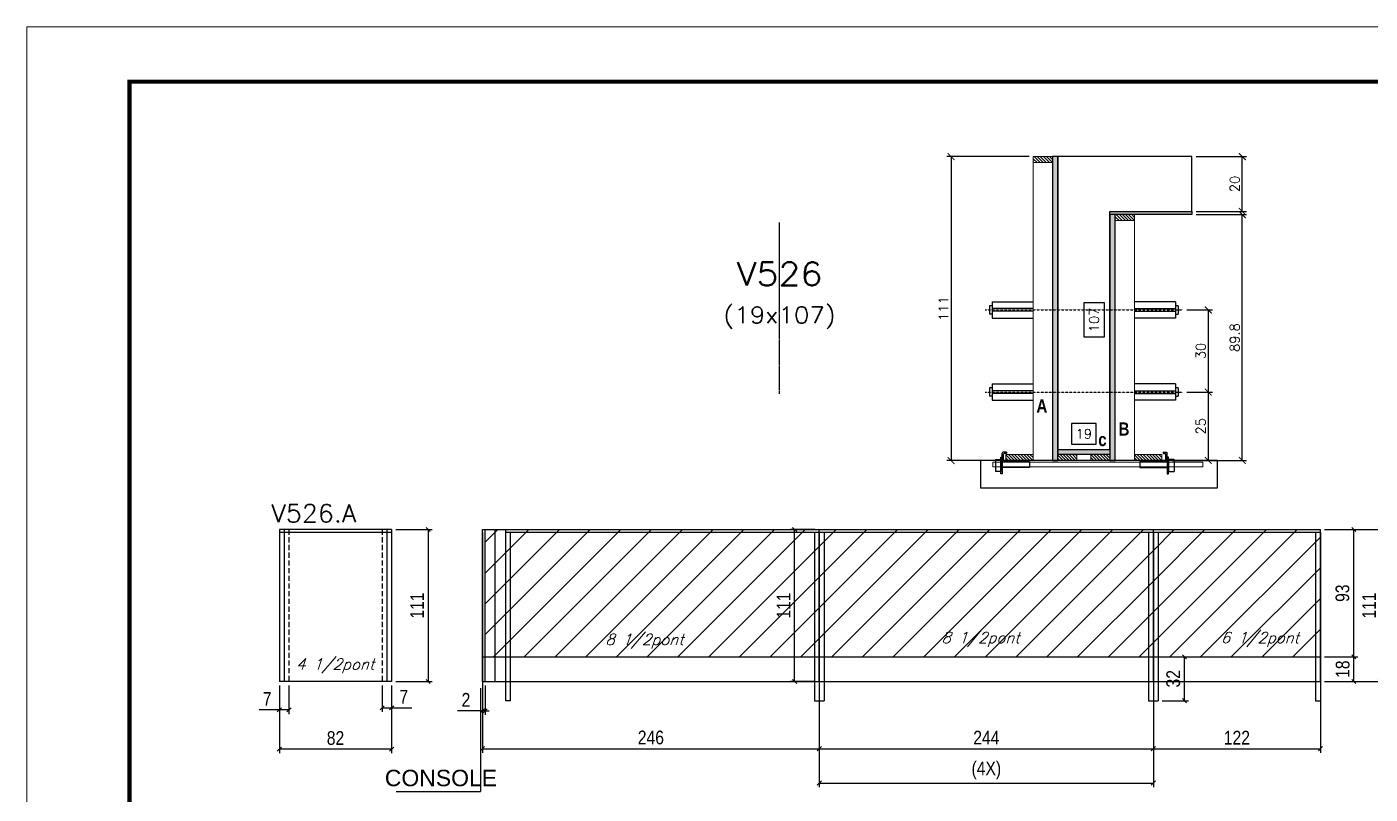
# Model space of a CAD drawing. Extents: x -21493 to -15213, y -12134 to 11887.
# Drawn here: x -16725 to -15744, y 4435 to 4996 of the extents above; entities that cross this region are included whole.
import ezdxf
from ezdxf.enums import TextEntityAlignment as Align

# ---------------------------------------------------------------- set-up
doc = ezdxf.new("R2010")
doc.units = 0
doc.linetypes.add('DASHED', pattern=[0.75, 0.5, -0.25])
doc.linetypes.add('HIDDEN', pattern=[0.375, 0.25, -0.125])
for name, color, linetype in [('5', 5, 'Continuous'), ('barrote', 251, 'Continuous'), ('COTA', 241, 'Continuous'), ('Cota Seção (2x)', 4, 'Continuous'), ('detalhes', 4, 'Continuous'), ('NOMENCLATURA', 7, 'Continuous'), ('Painéis', 200, 'Continuous'), ('presilha', 1, 'Continuous'), ('SARR_2.2x7', 40, 'Continuous'), ('SARR_3.5x7', 81, 'Continuous'), ('TENSOR', 3, 'Continuous'), ('texto', 7, 'Continuous'), ('Texto de Titulo', 7, 'Continuous'), ('Texto Qtd Sarr', 242, 'Continuous')]:
    doc.layers.add(name, color=color, linetype=linetype)
for name, color, linetype, lineweight in [('CONCRETO', 251, 'Continuous', 25), ('Folhas', 255, 'Continuous', 9), ('Hachura', 251, 'Continuous', 9), ('Madeira', 126, 'Continuous', 18), ('SARRAFO DE PRESSAO', 251, 'DASHED', 9), ('SCO-___-LAJ', 2, 'Continuous', 0), ('Texto Seção', 7, 'Continuous', 15)]:
    doc.layers.add(name, color=color, linetype=linetype, lineweight=lineweight)
doc.styles.add('COTA TECNICA', font='techl___.ttf', dxfattribs={"height": 10})
doc.styles.add('REGUA-120', font='ROMANS.shx', dxfattribs={"height": 15})
doc.styles.add('Romans', font='romans.shx')
doc.styles.get("Standard").update_dxf_attribs({"font": 'arial.ttf'})
doc.styles.add('TECNICA', font='techb___.ttf', dxfattribs={"height": 10})
doc.dimstyles.new('Cota Seção (2x)', dxfattribs={"dimtxt": 7, "dimasz": 5, "dimexe": 3, "dimexo": 3, "dimgap": 2, "dimtad": 3, "dimdec": 1, "dimlfac": 0.5, "dimzin": 12, "dimdsep": 46, "dimtxsty": 'Romans', "dimblk": 'ARCHTICK', "dimcen": 0, "dimclrd": 4, "dimclre": 4, "dimclrt": 1, "dimadec": 1, "dimazin": 3, "dimtfac": 1, "dimtdec": 1, "dimtmove": 0, "dimatfit": 3, "dimldrblk": 'OBLIQUE', "dimfxl": 1, "dimtolj": 1, "dimtzin": 12, "dimarcsym": 0})
doc.dimstyles.new('Cota Seção interna', dxfattribs={"dimtxt": 7, "dimasz": 6, "dimexe": 0.18, "dimexo": 2, "dimgap": -4, "dimtad": 3, "dimdec": 1, "dimlfac": 0.5, "dimzin": 12, "dimdsep": 46, "dimtxsty": 'Romans', "dimblk": 'ARCHTICK', "dimcen": 0.09, "dimse1": 1, "dimse2": 1, "dimsd1": 1, "dimsd2": 1, "dimclrd": 180, "dimclre": 5, "dimclrt": 1, "dimadec": 0, "dimazin": 3, "dimtfac": 1, "dimtdec": 1, "dimtofl": 0, "dimtmove": 0, "dimatfit": 3, "dimldrblk": 'ARCHTICK', "dimfxl": 1, "dimtolj": 1, "dimtzin": 0, "dimarcsym": 0})
doc.dimstyles.new('PAINEL', dxfattribs={"dimtxt": 10, "dimasz": 3, "dimexe": 3, "dimexo": 3, "dimgap": 3, "dimtad": 1, "dimdec": 1, "dimzin": 12, "dimdsep": 46, "dimtxsty": 'COTA TECNICA', "dimblk1": 'OBLIQUE', "dimblk2": 'OBLIQUE', "dimsah": 1, "dimcen": 0.9, "dimclrd": 4, "dimclre": 4, "dimclrt": 240, "dimadec": 1, "dimazin": 3, "dimtfac": 1, "dimtdec": 1, "dimtmove": 0, "dimatfit": 3, "dimfxl": 1, "dimtolj": 1, "dimtzin": 12, "dimarcsym": 0})
pattern_1 = [(45, (-157032.198, -23747.117), (-11.2253202, 11.2253202), [])]

# ---------------------------------------------------------------- blocks, each defined once
blk = doc.blocks.new('titulo1')
at = {"layer": 'Defpoints', "color": 252, "linetype": 'HIDDEN', "ltscale": 2}
blk.add_line((0, 0), (0, 125), dxfattribs=at)
at = {"layer": 'Defpoints', "style": 'Romans', "oblique": 15}
blk.add_attdef('FOLHA', text='', height=10, dxfattribs=at).set_placement((0, 15.58), align=Align.MIDDLE_CENTER)
at = {"layer": 'Texto Qtd Sarr', "color": 3, "style": 'Romans', "oblique": 15}
for tag, height, p in [('TITULO', 17, (0, 71.45)), ('SEÇÃO', 12, (0, 41.55))]:
    blk.add_attdef(tag, text='', height=height, dxfattribs=at).set_placement(p, align=Align.MIDDLE_CENTER)
blk = doc.blocks.new('_ArchTick')
at = {"color": 0, "linetype": 'ByBlock', "const_width": 0.15}
blk.add_lwpolyline([(-0.5, -0.5), (0.5, 0.5)], dxfattribs=at)
blk = doc.blocks.new('*D1255')
at = {"layer": 'COTA', "color": 4, "lineweight": -2, "transparency": 16777216}
for p, q in [((-15870.95, 4858.62), (-15834.23, 4858.62)), ((-15837.23, 4679.02), (-15837.23, 4858.62)), ((-15888.55, 4679.02), (-15834.23, 4679.02))]:
    blk.add_line(p, q, dxfattribs=at)
at = {"layer": 'Defpoints', "color": 0, "transparency": 16777216}
for p in [(-15873.95, 4858.62), (-15837.23, 4858.62), (-15891.55, 4679.02)]:
    blk.add_point(p, dxfattribs=at)
at = {"layer": 'COTA', "color": 4, "lineweight": -2, "transparency": 16777216, "xscale": 5, "yscale": 5, "zscale": 5}
for p, rotation in [((-15837.23, 4858.62), 90), ((-15837.23, 4679.02), 270)]:
    blk.add_blockref('_ArchTick', p, dxfattribs=dict(at, rotation=rotation))
at = {"layer": 'COTA', "color": 1, "transparency": 16777216, "insert": (-15842.73, 4768.82), "char_height": 7, "attachment_point": 5, "rotation": 90, "style": 'Romans'}
blk.add_mtext('\\A1;89.8', dxfattribs=at)
blk = doc.blocks.new('_Oblique')
at = {"color": 0, "linetype": 'ByBlock', "lineweight": -2}
blk.add_line((-0.5, -0.5), (0.5, 0.5), dxfattribs=at)
blk = doc.blocks.new('*D1256')
at = {"layer": 'COTA', "color": 4, "lineweight": -2, "transparency": 16777216}
for p, q in [((-15870.95, 4901.02), (-15834.23, 4901.02)), ((-15837.23, 4861.02), (-15837.23, 4901.02)), ((-15870.95, 4861.02), (-15834.23, 4861.02))]:
    blk.add_line(p, q, dxfattribs=at)
at = {"layer": 'Defpoints', "color": 0, "transparency": 16777216}
for p in [(-15873.95, 4901.02), (-15837.23, 4901.02), (-15873.95, 4861.02)]:
    blk.add_point(p, dxfattribs=at)
at = {"layer": 'COTA', "color": 4, "lineweight": -2, "transparency": 16777216, "xscale": 5, "yscale": 5, "zscale": 5}
for p, rotation in [((-15837.23, 4901.02), 90), ((-15837.23, 4861.02), 270)]:
    blk.add_blockref('_ArchTick', p, dxfattribs=dict(at, rotation=rotation))
at = {"layer": 'COTA', "color": 1, "transparency": 16777216, "insert": (-15842.73, 4881.02), "char_height": 7, "attachment_point": 5, "rotation": 90, "style": 'Romans'}
blk.add_mtext('\\A1;20', dxfattribs=at)
blk = doc.blocks.new('*D1257')
at = {"layer": 'Cota Seção (2x)', "color": 180, "lineweight": -2, "transparency": 16777216}
for p, q in [((-15937.95, 4794.24), (-15952.95, 4794.24)), ((-15952.95, 4794.24), (-15952.95, 4769.24)), ((-15937.95, 4769.24), (-15937.95, 4794.24)), ((-15952.95, 4769.24), (-15937.95, 4769.24))]:
    blk.add_line(p, q, dxfattribs=at)
at = {"layer": 'Defpoints', "color": 0, "transparency": 16777216}
for p in [(-15933.95, 4901.02), (-15933.95, 4901.02), (-15933.95, 4687.02)]:
    blk.add_point(p, dxfattribs=at)
at = {"layer": 'Cota Seção (2x)', "color": 1, "transparency": 16777216, "insert": (-15945.45, 4781.74), "char_height": 7, "attachment_point": 5, "rotation": 90, "style": 'Romans'}
blk.add_mtext('\\A1;107', dxfattribs=at)
blk = doc.blocks.new('PRESILHA METÁLICA 1')
at = {"layer": 'presilha'}
for p, q in [((6, 15.5), (7.5, 15.5)), ((6, -2.5), (6, 15.5)), ((7.5, 10.6), (7.5, 19.9)), ((7.5, 15.5), (7.5, -2.5)), ((12, 21), (8.6, 21)), ((9, 11.6), (9, 18.9)), ((12, 19.5), (9.6, 19.5)), ((12, 21), (12, 19.5)), ((0, 13), (6, 13)), ((0, 13), (0, 0)), ((6, 0), (0, 0)), ((6, 13), (6, 0)), ((37.5, 4.1), (7.5, 4.1)), ((37.5, 11), (9.6, 11)), ((37.5, 11), (37.5, 4.1)), ((7.5, -2.5), (6, -2.5))]:
    blk.add_line(p, q, dxfattribs=at)
for centre, radius, start, end in [((8.6, 19.9), 1.14, 90, 180), ((9.6, 18.9), 0.57, 90, 180), ((9.6, 11.6), 0.57, 180, 270)]:
    blk.add_arc(centre, radius, start, end, dxfattribs=at)
blk = doc.blocks.new('*D1258')
at = {"layer": 'Cota Seção (2x)', "color": 180, "lineweight": -2, "transparency": 16777216}
for p, q in [((-15943.95, 4706.02), (-15961.95, 4706.02)), ((-15961.95, 4706.02), (-15961.95, 4691.02)), ((-15943.95, 4691.02), (-15943.95, 4706.02)), ((-15961.95, 4691.02), (-15943.95, 4691.02))]:
    blk.add_line(p, q, dxfattribs=at)
at = {"layer": 'Defpoints', "color": 0, "transparency": 16777216}
for p in [(-15933.95, 4687.02), (-15971.95, 4679.02), (-15933.95, 4679.02)]:
    blk.add_point(p, dxfattribs=at)
at = {"layer": 'Cota Seção (2x)', "color": 1, "transparency": 16777216, "insert": (-15952.95, 4698.52), "char_height": 7, "attachment_point": 5, "style": 'Romans'}
blk.add_mtext('\\A1;19', dxfattribs=at)
blk = doc.blocks.new('*D1259')
at = {"layer": 'COTA', "color": 4, "lineweight": -2, "transparency": 16777216}
for p, q in [((-15992.95, 4901.02), (-16052.92, 4901.02)), ((-16049.92, 4901.02), (-16049.92, 4679.02)), ((-15992.95, 4679.02), (-16052.92, 4679.02))]:
    blk.add_line(p, q, dxfattribs=at)
at = {"layer": 'Defpoints', "color": 0, "transparency": 16777216}
for p in [(-15989.95, 4901.02), (-16049.92, 4679.02), (-15989.95, 4679.02)]:
    blk.add_point(p, dxfattribs=at)
at = {"layer": 'COTA', "color": 4, "lineweight": -2, "transparency": 16777216, "xscale": 5, "yscale": 5, "zscale": 5}
for p, rotation in [((-16049.92, 4901.02), 90), ((-16049.92, 4679.02), 270)]:
    blk.add_blockref('_ArchTick', p, dxfattribs=dict(at, rotation=rotation))
at = {"layer": 'COTA', "color": 1, "transparency": 16777216, "insert": (-16055.42, 4790.02), "char_height": 7, "attachment_point": 5, "rotation": 90, "style": 'Romans'}
blk.add_mtext('\\A1;111', dxfattribs=at)
blk = doc.blocks.new('*D1260')
at = {"layer": 'COTA', "color": 4, "lineweight": -2, "transparency": 16777216}
for p, q in [((-15877.65, 4728.99), (-15859.09, 4728.99)), ((-15862.09, 4728.99), (-15862.09, 4679.02)), ((-15877.65, 4679.02), (-15859.09, 4679.02))]:
    blk.add_line(p, q, dxfattribs=at)
at = {"layer": 'Defpoints', "color": 0, "transparency": 16777216}
for p in [(-15880.65, 4728.99), (-15880.65, 4679.02), (-15862.09, 4679.02)]:
    blk.add_point(p, dxfattribs=at)
at = {"layer": 'COTA', "color": 4, "lineweight": -2, "transparency": 16777216, "xscale": 5, "yscale": 5, "zscale": 5}
for p, rotation in [((-15862.09, 4728.99), 90), ((-15862.09, 4679.02), 270)]:
    blk.add_blockref('_ArchTick', p, dxfattribs=dict(at, rotation=rotation))
at = {"layer": 'COTA', "color": 1, "transparency": 16777216, "insert": (-15867.59, 4704), "char_height": 7, "attachment_point": 5, "rotation": 90, "style": 'Romans'}
blk.add_mtext('\\A1;25', dxfattribs=at)
blk = doc.blocks.new('*D1238')
at = {"layer": 'COTA', "color": 4, "lineweight": -2, "transparency": 16777216}
for p, q in [((-15877.65, 4788.99), (-15859.09, 4788.99)), ((-15862.09, 4788.99), (-15862.09, 4728.99)), ((-15877.65, 4728.99), (-15859.09, 4728.99))]:
    blk.add_line(p, q, dxfattribs=at)
at = {"layer": 'Defpoints', "color": 0, "transparency": 16777216}
for p in [(-15880.65, 4788.99), (-15880.65, 4728.99), (-15862.09, 4728.99)]:
    blk.add_point(p, dxfattribs=at)
at = {"layer": 'COTA', "color": 4, "lineweight": -2, "transparency": 16777216, "xscale": 5, "yscale": 5, "zscale": 5}
for p, rotation in [((-15862.09, 4788.99), 90), ((-15862.09, 4728.99), 270)]:
    blk.add_blockref('_ArchTick', p, dxfattribs=dict(at, rotation=rotation))
at = {"layer": 'COTA', "color": 1, "transparency": 16777216, "insert": (-15867.59, 4758.99), "char_height": 7, "attachment_point": 5, "rotation": 90, "style": 'Romans'}
blk.add_mtext('\\A1;30', dxfattribs=at)
blk = doc.blocks.new('*D1239')
at = {"layer": 'COTA', "color": 4, "linetype": 'ByBlock', "lineweight": -2, "transparency": 16777216}
for p, q in [((-16392.16, 4545.02), (-16392.16, 4465.49)), ((-16146.16, 4532.57), (-16146.16, 4465.49)), ((-16392.16, 4468.49), (-16146.16, 4468.49))]:
    blk.add_line(p, q, dxfattribs=at)
at = {"layer": 'Defpoints', "color": 0, "linetype": 'ByBlock', "transparency": 16777216}
for p in [(-16392.16, 4548.02), (-16146.16, 4535.57), (-16146.16, 4468.49)]:
    blk.add_point(p, dxfattribs=at)
at = {"layer": 'COTA', "color": 4, "linetype": 'ByBlock', "lineweight": -2, "transparency": 16777216, "xscale": 3, "yscale": 3, "zscale": 3, "rotation": 180}
blk.add_blockref('_Oblique', (-16392.16, 4468.49), dxfattribs=at)
at = {"layer": 'COTA', "color": 4, "linetype": 'ByBlock', "lineweight": -2, "transparency": 16777216, "xscale": 3, "yscale": 3, "zscale": 3}
blk.add_blockref('_Oblique', (-16146.16, 4468.49), dxfattribs=at)
at = {"layer": 'COTA', "color": 240, "linetype": 'ByBlock', "transparency": 16777216, "insert": (-16269.16, 4476.6), "char_height": 10, "attachment_point": 5, "style": 'COTA TECNICA'}
blk.add_mtext('\\A1;246', dxfattribs=at)
blk = doc.blocks.new('*D1240')
at = {"layer": 'COTA', "color": 4, "linetype": 'ByBlock', "lineweight": -2, "transparency": 16777216}
for p, q in [((-16146.16, 4532.57), (-16146.16, 4465.49)), ((-15902.16, 4532.57), (-15902.16, 4465.49)), ((-16146.16, 4468.49), (-15902.16, 4468.49))]:
    blk.add_line(p, q, dxfattribs=at)
at = {"layer": 'Defpoints', "color": 0, "linetype": 'ByBlock', "transparency": 16777216}
for p in [(-16146.16, 4535.57), (-15902.16, 4535.57), (-15902.16, 4468.49)]:
    blk.add_point(p, dxfattribs=at)
at = {"layer": 'COTA', "color": 4, "linetype": 'ByBlock', "lineweight": -2, "transparency": 16777216, "xscale": 3, "yscale": 3, "zscale": 3, "rotation": 180}
blk.add_blockref('_Oblique', (-16146.16, 4468.49), dxfattribs=at)
at = {"layer": 'COTA', "color": 4, "linetype": 'ByBlock', "lineweight": -2, "transparency": 16777216, "xscale": 3, "yscale": 3, "zscale": 3}
blk.add_blockref('_Oblique', (-15902.16, 4468.49), dxfattribs=at)
at = {"layer": 'COTA', "color": 240, "linetype": 'ByBlock', "transparency": 16777216, "insert": (-16024.16, 4476.57), "char_height": 10, "attachment_point": 5, "style": 'COTA TECNICA'}
blk.add_mtext('\\A1;244', dxfattribs=at)
blk = doc.blocks.new('*D1241')
at = {"layer": 'COTA', "color": 4, "lineweight": -2, "ltscale": 25, "transparency": 16777216}
for p, q in [((-16146.16, 4532.57), (-16146.16, 4440.41)), ((-15902.16, 4532.57), (-15902.16, 4440.41)), ((-16146.16, 4443.41), (-15902.16, 4443.41))]:
    blk.add_line(p, q, dxfattribs=at)
at = {"layer": 'Defpoints', "color": 0, "ltscale": 25, "transparency": 16777216}
for p in [(-16146.16, 4535.57), (-15902.16, 4535.57), (-15902.16, 4443.41)]:
    blk.add_point(p, dxfattribs=at)
at = {"layer": 'COTA', "color": 4, "lineweight": -2, "ltscale": 25, "transparency": 16777216, "xscale": 3, "yscale": 3, "zscale": 3, "rotation": 180}
blk.add_blockref('_Oblique', (-16146.16, 4443.41), dxfattribs=at)
at = {"layer": 'COTA', "color": 4, "lineweight": -2, "ltscale": 25, "transparency": 16777216, "xscale": 3, "yscale": 3, "zscale": 3}
blk.add_blockref('_Oblique', (-15902.16, 4443.41), dxfattribs=at)
at = {"layer": 'COTA', "color": 240, "ltscale": 25, "transparency": 16777216, "insert": (-16024.16, 4452.63), "char_height": 10, "attachment_point": 5, "style": 'COTA TECNICA'}
blk.add_mtext('\\A1;(4X)', dxfattribs=at)
blk = doc.blocks.new('*D1242')
at = {"layer": 'COTA', "color": 4, "lineweight": -2, "ltscale": 25, "transparency": 16777216}
for p, q in [((-15902.16, 4532.57), (-15902.16, 4465.49)), ((-15780.16, 4532.57), (-15780.16, 4465.49)), ((-15902.16, 4468.49), (-15780.16, 4468.49))]:
    blk.add_line(p, q, dxfattribs=at)
at = {"layer": 'Defpoints', "color": 0, "ltscale": 25, "transparency": 16777216}
for p in [(-15902.16, 4535.57), (-15780.16, 4535.57), (-15780.16, 4468.49)]:
    blk.add_point(p, dxfattribs=at)
at = {"layer": 'COTA', "color": 4, "lineweight": -2, "ltscale": 25, "transparency": 16777216, "xscale": 3, "yscale": 3, "zscale": 3, "rotation": 180}
blk.add_blockref('_Oblique', (-15902.16, 4468.49), dxfattribs=at)
at = {"layer": 'COTA', "color": 4, "lineweight": -2, "ltscale": 25, "transparency": 16777216, "xscale": 3, "yscale": 3, "zscale": 3}
blk.add_blockref('_Oblique', (-15780.16, 4468.49), dxfattribs=at)
at = {"layer": 'COTA', "color": 240, "ltscale": 25, "transparency": 16777216, "insert": (-15841.16, 4476.55), "char_height": 10, "attachment_point": 5, "style": 'COTA TECNICA'}
blk.add_mtext('\\A1;122', dxfattribs=at)
blk = doc.blocks.new('*D1507')
at = {"layer": 'COTA', "color": 4, "lineweight": -2, "ltscale": 25, "transparency": 16777216}
for p, q in [((-16392.16, 4532.57), (-16392.16, 4493.19)), ((-16390.16, 4514.57), (-16390.16, 4493.19)), ((-16392.16, 4496.19), (-16410.27, 4496.19)), ((-16390.16, 4496.19), (-16392.16, 4496.19)), ((-16390.16, 4496.19), (-16387.16, 4496.19))]:
    blk.add_line(p, q, dxfattribs=at)
at = {"layer": 'Defpoints', "color": 0, "ltscale": 25, "transparency": 16777216}
for p in [(-16392.16, 4535.57), (-16390.16, 4517.57), (-16392.16, 4496.19)]:
    blk.add_point(p, dxfattribs=at)
at = {"layer": 'COTA', "color": 4, "lineweight": -2, "ltscale": 25, "transparency": 16777216, "xscale": 3, "yscale": 3, "zscale": 3}
blk.add_blockref('_Oblique', (-16392.16, 4496.19), dxfattribs=at)
at = {"layer": 'COTA', "color": 4, "lineweight": -2, "ltscale": 25, "transparency": 16777216, "xscale": 3, "yscale": 3, "zscale": 3, "rotation": 180}
blk.add_blockref('_Oblique', (-16390.16, 4496.19), dxfattribs=at)
at = {"layer": 'COTA', "color": 240, "ltscale": 25, "transparency": 16777216, "insert": (-16404.22, 4504.19), "char_height": 10, "attachment_point": 5, "style": 'COTA TECNICA'}
blk.add_mtext('\\A1;2', dxfattribs=at)
blk = doc.blocks.new('*D1508')
at = {"layer": 'COTA', "color": 4, "lineweight": -2, "ltscale": 25, "transparency": 16777216}
for p, q in [((-16540.49, 4514.57), (-16540.49, 4465.14)), ((-16458.49, 4514.57), (-16458.49, 4465.14)), ((-16458.49, 4468.14), (-16540.49, 4468.14))]:
    blk.add_line(p, q, dxfattribs=at)
at = {"layer": 'Defpoints', "color": 0, "ltscale": 25, "transparency": 16777216}
for p in [(-16540.49, 4517.57), (-16458.49, 4517.57), (-16540.49, 4468.14)]:
    blk.add_point(p, dxfattribs=at)
at = {"layer": 'COTA', "color": 4, "lineweight": -2, "ltscale": 25, "transparency": 16777216, "xscale": 3, "yscale": 3, "zscale": 3, "rotation": 180}
blk.add_blockref('_Oblique', (-16540.49, 4468.14), dxfattribs=at)
at = {"layer": 'COTA', "color": 4, "lineweight": -2, "ltscale": 25, "transparency": 16777216, "xscale": 3, "yscale": 3, "zscale": 3}
blk.add_blockref('_Oblique', (-16458.49, 4468.14), dxfattribs=at)
at = {"layer": 'COTA', "color": 240, "ltscale": 25, "transparency": 16777216, "insert": (-16499.49, 4476.23), "char_height": 10, "attachment_point": 5, "style": 'COTA TECNICA'}
blk.add_mtext('\\A1;82', dxfattribs=at)
blk = doc.blocks.new('*D1509')
at = {"layer": 'COTA', "color": 4, "lineweight": -2, "ltscale": 25, "transparency": 16777216}
for p, q in [((-16455.49, 4628.57), (-16428.84, 4628.57)), ((-16431.84, 4628.57), (-16431.84, 4517.57)), ((-16455.49, 4517.57), (-16428.84, 4517.57))]:
    blk.add_line(p, q, dxfattribs=at)
at = {"layer": 'Defpoints', "color": 0, "ltscale": 25, "transparency": 16777216}
for p in [(-16458.49, 4628.57), (-16458.49, 4517.57), (-16431.84, 4517.57)]:
    blk.add_point(p, dxfattribs=at)
at = {"layer": 'COTA', "color": 4, "lineweight": -2, "ltscale": 25, "transparency": 16777216, "xscale": 3, "yscale": 3, "zscale": 3}
for p, rotation in [((-16431.84, 4628.57), 90), ((-16431.84, 4517.57), 270)]:
    blk.add_blockref('_Oblique', p, dxfattribs=dict(at, rotation=rotation))
at = {"layer": 'COTA', "color": 240, "ltscale": 25, "transparency": 16777216, "insert": (-16439.9, 4573.07), "char_height": 10, "attachment_point": 5, "rotation": 90, "style": 'COTA TECNICA'}
blk.add_mtext('\\A1;111', dxfattribs=at)
blk = doc.blocks.new('*D1510')
at = {"layer": 'COTA', "color": 4, "lineweight": -2, "ltscale": 25, "transparency": 16777216}
for p, q in [((-16540.49, 4514.57), (-16540.49, 4493.8)), ((-16533.49, 4514.57), (-16533.49, 4493.8)), ((-16540.49, 4496.8), (-16555.22, 4496.8)), ((-16533.49, 4496.8), (-16540.49, 4496.8))]:
    blk.add_line(p, q, dxfattribs=at)
at = {"layer": 'Defpoints', "color": 0, "ltscale": 25, "transparency": 16777216}
for p in [(-16540.49, 4517.57), (-16533.49, 4517.57), (-16540.49, 4496.8)]:
    blk.add_point(p, dxfattribs=at)
at = {"layer": 'COTA', "color": 4, "lineweight": -2, "ltscale": 25, "transparency": 16777216, "xscale": 3, "yscale": 3, "zscale": 3, "rotation": 180}
blk.add_blockref('_Oblique', (-16540.49, 4496.8), dxfattribs=at)
at = {"layer": 'COTA', "color": 4, "lineweight": -2, "ltscale": 25, "transparency": 16777216, "xscale": 3, "yscale": 3, "zscale": 3}
blk.add_blockref('_Oblique', (-16533.49, 4496.8), dxfattribs=at)
at = {"layer": 'COTA', "color": 240, "ltscale": 25, "transparency": 16777216, "insert": (-16549.35, 4504.87), "char_height": 10, "attachment_point": 5, "style": 'COTA TECNICA'}
blk.add_mtext('\\A1;7', dxfattribs=at)
blk = doc.blocks.new('*D1511')
at = {"layer": 'COTA', "color": 4, "lineweight": -2, "ltscale": 25, "transparency": 16777216}
for p, q in [((-16465.49, 4514.57), (-16465.49, 4495.3)), ((-16458.49, 4514.57), (-16458.49, 4495.3)), ((-16465.49, 4498.3), (-16458.49, 4498.3)), ((-16458.49, 4498.3), (-16443.76, 4498.3))]:
    blk.add_line(p, q, dxfattribs=at)
at = {"layer": 'Defpoints', "color": 0, "ltscale": 25, "transparency": 16777216}
for p in [(-16465.49, 4517.57), (-16458.49, 4517.57), (-16458.49, 4498.3)]:
    blk.add_point(p, dxfattribs=at)
at = {"layer": 'COTA', "color": 4, "lineweight": -2, "ltscale": 25, "transparency": 16777216, "xscale": 3, "yscale": 3, "zscale": 3, "rotation": 180}
blk.add_blockref('_Oblique', (-16465.49, 4498.3), dxfattribs=at)
at = {"layer": 'COTA', "color": 4, "lineweight": -2, "ltscale": 25, "transparency": 16777216, "xscale": 3, "yscale": 3, "zscale": 3}
blk.add_blockref('_Oblique', (-16458.49, 4498.3), dxfattribs=at)
at = {"layer": 'COTA', "color": 240, "ltscale": 25, "transparency": 16777216, "insert": (-16449.62, 4506.37), "char_height": 10, "attachment_point": 5, "style": 'COTA TECNICA'}
blk.add_mtext('\\A1;7', dxfattribs=at)
blk = doc.blocks.new('*D1513')
at = {"layer": 'COTA', "color": 4, "lineweight": -2, "ltscale": 25, "transparency": 16777216}
for p, q in [((-16149.16, 4628.57), (-16167.15, 4628.57)), ((-16164.15, 4517.57), (-16164.15, 4628.57)), ((-16149.16, 4517.57), (-16167.15, 4517.57))]:
    blk.add_line(p, q, dxfattribs=at)
at = {"layer": 'Defpoints', "color": 0, "ltscale": 25, "transparency": 16777216}
for p in [(-16164.15, 4628.57), (-16146.16, 4628.57), (-16146.16, 4517.57)]:
    blk.add_point(p, dxfattribs=at)
at = {"layer": 'COTA', "color": 4, "lineweight": -2, "ltscale": 25, "transparency": 16777216, "xscale": 3, "yscale": 3, "zscale": 3}
for p, rotation in [((-16164.15, 4628.57), 90), ((-16164.15, 4517.57), 270)]:
    blk.add_blockref('_Oblique', p, dxfattribs=dict(at, rotation=rotation))
at = {"layer": 'COTA', "color": 240, "ltscale": 25, "transparency": 16777216, "insert": (-16172.21, 4573.07), "char_height": 10, "attachment_point": 5, "rotation": 90, "style": 'COTA TECNICA'}
blk.add_mtext('\\A1;111', dxfattribs=at)
blk = doc.blocks.new('*D1514')
at = {"layer": 'COTA', "color": 4, "lineweight": -2, "ltscale": 25, "transparency": 16777216}
for p, q in [((-15895.66, 4535.57), (-15876.4, 4535.57)), ((-15879.4, 4503.57), (-15879.4, 4535.57)), ((-15895.66, 4503.57), (-15876.4, 4503.57))]:
    blk.add_line(p, q, dxfattribs=at)
at = {"layer": 'Defpoints', "color": 0, "ltscale": 25, "transparency": 16777216}
for p in [(-15898.66, 4535.57), (-15879.4, 4535.57), (-15898.66, 4503.57)]:
    blk.add_point(p, dxfattribs=at)
at = {"layer": 'COTA', "color": 4, "lineweight": -2, "ltscale": 25, "transparency": 16777216, "xscale": 3, "yscale": 3, "zscale": 3}
for p, rotation in [((-15879.4, 4535.57), 90), ((-15879.4, 4503.57), 270)]:
    blk.add_blockref('_Oblique', p, dxfattribs=dict(at, rotation=rotation))
at = {"layer": 'COTA', "color": 240, "ltscale": 25, "transparency": 16777216, "insert": (-15887.62, 4519.57), "char_height": 10, "attachment_point": 5, "rotation": 90, "style": 'COTA TECNICA'}
blk.add_mtext('\\A1;32', dxfattribs=at)
blk = doc.blocks.new('*D1515')
at = {"layer": 'COTA', "color": 4, "lineweight": -2, "ltscale": 25, "transparency": 16777216}
for p, q in [((-15895.66, 4535.57), (-15876.4, 4535.57)), ((-15879.4, 4503.57), (-15879.4, 4535.57)), ((-15895.66, 4503.57), (-15876.4, 4503.57))]:
    blk.add_line(p, q, dxfattribs=at)
at = {"layer": 'Defpoints', "color": 0, "ltscale": 25, "transparency": 16777216}
for p in [(-15898.66, 4535.57), (-15879.4, 4535.57), (-15898.66, 4503.57)]:
    blk.add_point(p, dxfattribs=at)
at = {"layer": 'COTA', "color": 4, "lineweight": -2, "ltscale": 25, "transparency": 16777216, "xscale": 3, "yscale": 3, "zscale": 3}
for p, rotation in [((-15879.4, 4535.57), 90), ((-15879.4, 4503.57), 270)]:
    blk.add_blockref('_Oblique', p, dxfattribs=dict(at, rotation=rotation))
at = {"layer": 'COTA', "color": 240, "ltscale": 25, "transparency": 16777216, "insert": (-15887.62, 4519.57), "char_height": 10, "attachment_point": 5, "rotation": 90, "style": 'COTA TECNICA'}
blk.add_mtext('\\A1;32', dxfattribs=at)
blk = doc.blocks.new('*D1420')
at = {"layer": 'COTA', "color": 4, "lineweight": -2, "ltscale": 25, "transparency": 16777216}
for p, q in [((-15777.16, 4628.57), (-15733.59, 4628.57)), ((-15736.59, 4517.57), (-15736.59, 4628.57)), ((-15777.16, 4517.57), (-15733.59, 4517.57))]:
    blk.add_line(p, q, dxfattribs=at)
at = {"layer": 'Defpoints', "color": 0, "ltscale": 25, "transparency": 16777216}
for p in [(-15780.16, 4628.57), (-15736.59, 4628.57), (-15780.16, 4517.57)]:
    blk.add_point(p, dxfattribs=at)
at = {"layer": 'COTA', "color": 4, "lineweight": -2, "ltscale": 25, "transparency": 16777216, "xscale": 3, "yscale": 3, "zscale": 3}
for p, rotation in [((-15736.59, 4628.57), 90), ((-15736.59, 4517.57), 270)]:
    blk.add_blockref('_Oblique', p, dxfattribs=dict(at, rotation=rotation))
at = {"layer": 'COTA', "color": 240, "ltscale": 25, "transparency": 16777216, "insert": (-15744.65, 4573.07), "char_height": 10, "attachment_point": 5, "rotation": 90, "style": 'COTA TECNICA'}
blk.add_mtext('\\A1;111', dxfattribs=at)
blk = doc.blocks.new('*D1421')
at = {"layer": 'COTA', "color": 4, "lineweight": -2, "ltscale": 25, "transparency": 16777216}
for p, q in [((-15777.16, 4535.57), (-15752.78, 4535.57)), ((-15755.78, 4517.57), (-15755.78, 4535.57)), ((-15777.16, 4517.57), (-15752.78, 4517.57))]:
    blk.add_line(p, q, dxfattribs=at)
at = {"layer": 'Defpoints', "color": 0, "ltscale": 25, "transparency": 16777216}
for p in [(-15780.16, 4535.57), (-15755.78, 4535.57), (-15780.16, 4517.57)]:
    blk.add_point(p, dxfattribs=at)
at = {"layer": 'COTA', "color": 4, "lineweight": -2, "ltscale": 25, "transparency": 16777216, "xscale": 3, "yscale": 3, "zscale": 3}
for p, rotation in [((-15755.78, 4535.57), 90), ((-15755.78, 4517.57), 270)]:
    blk.add_blockref('_Oblique', p, dxfattribs=dict(at, rotation=rotation))
at = {"layer": 'COTA', "color": 240, "ltscale": 25, "transparency": 16777216, "insert": (-15763.88, 4526.57), "char_height": 10, "attachment_point": 5, "rotation": 90, "style": 'COTA TECNICA'}
blk.add_mtext('\\A1;18', dxfattribs=at)
blk = doc.blocks.new('*D1422')
at = {"layer": 'COTA', "color": 4, "lineweight": -2, "ltscale": 25, "transparency": 16777216}
for p, q in [((-15777.16, 4628.57), (-15752.78, 4628.57)), ((-15755.78, 4535.57), (-15755.78, 4628.57)), ((-15777.16, 4535.57), (-15752.78, 4535.57))]:
    blk.add_line(p, q, dxfattribs=at)
at = {"layer": 'Defpoints', "color": 0, "ltscale": 25, "transparency": 16777216}
for p in [(-15780.16, 4628.57), (-15755.78, 4628.57), (-15780.16, 4535.57)]:
    blk.add_point(p, dxfattribs=at)
at = {"layer": 'COTA', "color": 4, "lineweight": -2, "ltscale": 25, "transparency": 16777216, "xscale": 3, "yscale": 3, "zscale": 3}
for p, rotation in [((-15755.78, 4628.57), 90), ((-15755.78, 4535.57), 270)]:
    blk.add_blockref('_Oblique', p, dxfattribs=dict(at, rotation=rotation))
at = {"layer": 'COTA', "color": 240, "ltscale": 25, "transparency": 16777216, "insert": (-15764.03, 4582.07), "char_height": 10, "attachment_point": 5, "rotation": 90, "style": 'COTA TECNICA'}
blk.add_mtext('\\A1;93', dxfattribs=at)
blk = doc.blocks.new('9999999999')
at = {"layer": 'Folhas'}
blk.add_lwpolyline([(98138.98, 34190.21), (99623.98, 34190.21), (99623.98, 35240.21), (98138.98, 35240.21)], close=True, dxfattribs=at)
at = {"layer": 'Folhas', "color": 30, "const_width": 3}
blk.add_lwpolyline([(98213.98, 34230.21), (99583.98, 34230.21), (99583.98, 35200.21), (98213.98, 35200.21)], close=True, dxfattribs=at)

msp = doc.modelspace()

# ---------------------------------------------------------------- hatches: boundary and pattern name
at = {"layer": 'Hachura'}
h = msp.add_hatch(dxfattribs=at)
h.set_pattern_fill('ANSI31', color=256, scale=0.5, angle=270, style=0)
h.set_pattern_definition([(315, (6900.1077, -3406.6274), (1.12253202, 1.12253202), [])])
h.paths.add_polyline_path([(-15989.95, 4896.62), (-15989.95, 4901.02), (-15975.95, 4901.02), (-15975.95, 4896.62)])
h = msp.add_hatch(color=256, dxfattribs=at)
h.dxf.hatch_style = 1
h.paths.add_polyline_path([(-15971.95, 4901.02), (-15975.95, 4901.02), (-15975.95, 4679.02), (-15971.95, 4679.02)])
h = msp.add_hatch(color=256, dxfattribs=at)
h.dxf.hatch_style = 1
h.paths.add_polyline_path([(-15933.95, 4858.62), (-15933.95, 4861.02), (-15873.95, 4861.02), (-15873.95, 4858.62)])
h = msp.add_hatch(color=256, dxfattribs=at)
h.dxf.hatch_style = 1
h.paths.add_polyline_path([(-15929.95, 4858.62), (-15933.95, 4858.62), (-15933.95, 4679.02), (-15929.95, 4679.02)])
h = msp.add_hatch(dxfattribs=at)
h.set_pattern_fill('ANSI31', color=256, scale=0.5, angle=270, style=0)
h.set_pattern_definition([(315, (6960.1077, -3449.0274), (1.12253202, 1.12253202), [])])
h.paths.add_polyline_path([(-15929.95, 4854.22), (-15929.95, 4858.62), (-15915.95, 4858.62), (-15915.95, 4854.22)])
h = msp.add_hatch(dxfattribs=at)
h.set_pattern_fill('ANSI31', color=256, scale=0.5, angle=270, style=0)
h.set_pattern_definition([(315, (6866.1077, -3550.6274), (1.12253202, 1.12253202), [])])
h.paths.add_polyline_path([(-15989.95, 4679.02), (-15989.95, 4683.42), (-16009.95, 4683.42), (-16009.95, 4679.02)])
h = msp.add_hatch(color=256, dxfattribs=at)
h.dxf.hatch_style = 1
h.paths.add_polyline_path([(-15971.95, 4683.42), (-15971.95, 4687.02), (-15933.95, 4687.02), (-15933.95, 4683.42)])
h = msp.add_hatch(dxfattribs=at)
h.set_pattern_fill('ANSI31', color=256, scale=0.5, angle=270, style=0)
h.set_pattern_definition([(315, (6968.9098, -3550.6274), (1.12253202, 1.12253202), [])])
h.paths.add_polyline_path([(-15971.95, 4679.02), (-15971.95, 4683.42), (-15957.95, 4683.42), (-15957.95, 4679.02)])
h = msp.add_hatch(dxfattribs=at)
h.set_pattern_fill('ANSI31', color=256, scale=0.5, angle=270, style=0)
h.set_pattern_definition([(315, (6968.9077, -3550.6274), (1.12253202, 1.12253202), [])])
h.paths.add_polyline_path([(-15933.95, 4679.02), (-15933.95, 4683.42), (-15947.95, 4683.42), (-15947.95, 4679.02)])
h = msp.add_hatch(dxfattribs=at)
h.set_pattern_fill('ANSI31', color=256, scale=0.5, angle=270, style=0)
h.set_pattern_definition([(315, (6960.1077, -3550.6274), (1.12253202, 1.12253202), [])])
h.paths.add_polyline_path([(-15895.95, 4679.02), (-15895.95, 4683.42), (-15915.95, 4683.42), (-15915.95, 4679.02)])
at = {"layer": 'Hachura', "ltscale": 25}
h = msp.add_hatch(dxfattribs=at)
h.set_pattern_fill('ANSI31', color=256, scale=5)
h.set_pattern_definition(pattern_1)
h.paths.add_polyline_path([(-16146.16, 4535.57), (-16146.16, 4628.57), (-16390.16, 4628.57), (-16390.16, 4535.57)])
h = msp.add_hatch(dxfattribs=at)
h.set_pattern_fill('ANSI31', color=256, scale=5)
h.set_pattern_definition(pattern_1)
h.paths.add_polyline_path([(-16146.16, 4535.57), (-15902.16, 4535.57), (-15902.16, 4628.57), (-16146.16, 4628.57)])
h = msp.add_hatch(dxfattribs=at)
h.set_pattern_fill('ANSI31', color=256, scale=5)
h.set_pattern_definition(pattern_1)
h.paths.add_polyline_path([(-15902.16, 4628.57), (-15902.16, 4535.57), (-15780.16, 4535.57), (-15780.16, 4628.57)])

# ---------------------------------------------------------------- linework, layer by layer
at = {"ltscale": 3}
for p, q in [((-16021.95, 4791.99), (-16021.95, 4785.99)), ((-16019.95, 4791.99), (-16021.95, 4791.99)), ((-16019.95, 4794.99), (-16019.95, 4782.99)), ((-16019.95, 4794.99), (-15989.95, 4794.99)), ((-15989.95, 4789.99), (-16019.95, 4789.99)), ((-15989.95, 4787.99), (-16019.95, 4787.99)), ((-15885.95, 4794.99), (-15915.95, 4794.99)), ((-15915.95, 4789.99), (-15885.95, 4789.99)), ((-15915.95, 4787.99), (-15885.95, 4787.99)), ((-15885.95, 4794.99), (-15885.95, 4782.99)), ((-15883.95, 4791.99), (-15885.95, 4791.99)), ((-15883.95, 4791.99), (-15883.95, 4785.99)), ((-16019.95, 4785.99), (-16021.95, 4785.99)), ((-16019.95, 4782.99), (-15989.95, 4782.99)), ((-15885.95, 4782.99), (-15915.95, 4782.99)), ((-15885.95, 4785.99), (-15883.95, 4785.99)), ((-16021.95, 4731.99), (-16021.95, 4725.99)), ((-16019.95, 4731.99), (-16021.95, 4731.99)), ((-16019.95, 4734.99), (-16019.95, 4722.99)), ((-16019.95, 4734.99), (-15989.95, 4734.99)), ((-15989.95, 4729.99), (-16019.95, 4729.99)), ((-15885.95, 4734.99), (-15915.95, 4734.99)), ((-15915.95, 4729.99), (-15885.95, 4729.99)), ((-15885.95, 4734.99), (-15885.95, 4722.99)), ((-15883.95, 4731.99), (-15885.95, 4731.99)), ((-15883.95, 4731.99), (-15883.95, 4725.99)), ((-16019.95, 4725.99), (-16021.95, 4725.99)), ((-15989.95, 4727.99), (-16019.95, 4727.99)), ((-16019.95, 4722.99), (-15989.95, 4722.99)), ((-15915.95, 4727.99), (-15885.95, 4727.99)), ((-15885.95, 4722.99), (-15915.95, 4722.99)), ((-15885.95, 4725.99), (-15883.95, 4725.99))]:
    msp.add_line(p, q, dxfattribs=at)
at = {"layer": 'barrote'}
msp.add_lwpolyline([(-16028.32, 4659.02), (-15855.35, 4659.02), (-15855.35, 4679.02), (-16028.32, 4679.02)], close=True, dxfattribs=at)
at = {"layer": 'CONCRETO'}
msp.add_lwpolyline([(-15933.95, 4861.02), (-15873.95, 4861.02), (-15873.95, 4901.02), (-15933.95, 4901.02), (-15933.95, 4901.02), (-15971.95, 4901.02), (-15971.95, 4683.42), (-15971.95, 4683.42), (-15971.95, 4687.02), (-15933.95, 4687.02)], close=True, dxfattribs=at)
at = {"layer": 'COTA', "linetype": 'ByBlock'}
msp.add_line((-16392.16, 4518.57), (-16392.16, 4535.57), dxfattribs=at)
at = {"layer": 'Madeira'}
for points in [[(-15989.95, 4896.62), (-15989.95, 4901.02), (-15975.95, 4901.02), (-15975.95, 4896.62)], [(-15989.95, 4901.02), (-15975.95, 4901.02), (-15975.95, 4679.02), (-15989.95, 4679.02)], [(-15929.95, 4854.22), (-15929.95, 4858.62), (-15915.95, 4858.62), (-15915.95, 4854.22)], [(-15929.95, 4858.62), (-15915.95, 4858.62), (-15915.95, 4679.02), (-15929.95, 4679.02)], [(-15989.95, 4679.02), (-15989.95, 4683.42), (-16009.95, 4683.42), (-16009.95, 4679.02)], [(-15971.95, 4679.02), (-15971.95, 4683.42), (-15957.95, 4683.42), (-15957.95, 4679.02)], [(-15933.95, 4679.02), (-15933.95, 4683.42), (-15947.95, 4683.42), (-15947.95, 4679.02)], [(-15895.95, 4679.02), (-15895.95, 4683.42), (-15915.95, 4683.42), (-15915.95, 4679.02)]]:
    msp.add_lwpolyline(points, close=True, dxfattribs=at)
at = {"layer": 'NOMENCLATURA', "linetype": 'Continuous'}
for p in [(-16393.66, 4512.69), (-16455.15, 4437.16)]:
    msp.add_line(p, (-16393.66, 4437.16), dxfattribs=at)
at = {"layer": 'Painéis', "linetype": 'ByBlock'}
for p, q in [((-16458.49, 4628.57), (-16540.49, 4628.57)), ((-16540.49, 4628.57), (-16540.49, 4517.57)), ((-16458.49, 4628.57), (-16458.49, 4517.57)), ((-16392.16, 4628.57), (-15780.16, 4628.57)), ((-16392.16, 4517.57), (-16392.16, 4628.57)), ((-16390.16, 4517.57), (-16390.16, 4628.57)), ((-16146.16, 4517.57), (-16146.16, 4628.57)), ((-15902.16, 4517.57), (-15902.16, 4628.57)), ((-15780.16, 4517.57), (-15780.16, 4628.57)), ((-16392.16, 4535.57), (-15780.16, 4535.57)), ((-16458.49, 4517.57), (-16540.49, 4517.57)), ((-16392.16, 4517.57), (-15780.16, 4517.57))]:
    msp.add_line(p, q, dxfattribs=at)
at = {"layer": 'Painéis'}
for points in [[(-15971.95, 4901.02), (-15975.95, 4901.02), (-15975.95, 4679.02), (-15971.95, 4679.02)], [(-15933.95, 4858.62), (-15933.95, 4861.02), (-15873.95, 4861.02), (-15873.95, 4858.62)], [(-15929.95, 4858.62), (-15933.95, 4858.62), (-15933.95, 4679.02), (-15929.95, 4679.02)], [(-15971.95, 4683.42), (-15971.95, 4687.02), (-15933.95, 4687.02), (-15933.95, 4683.42)]]:
    msp.add_lwpolyline(points, close=True, dxfattribs=at)
at = {"layer": 'SARR_2.2x7', "linetype": 'Continuous'}
for p, q in [((-16458.49, 4626.37), (-16540.49, 4626.37)), ((-16392.16, 4626.37), (-16392.16, 4628.57)), ((-16383.18, 4628.57), (-16383.18, 4535.57)), ((-16146.16, 4626.37), (-16375.16, 4626.37)), ((-15902.16, 4626.37), (-16146.16, 4626.37)), ((-15780.16, 4626.37), (-15902.16, 4626.37)), ((-15902.16, 4626.37), (-15902.16, 4626.37)), ((-16383.18, 4535.57), (-16383.18, 4517.57))]:
    msp.add_line(p, q, dxfattribs=at)
at = {"layer": 'SARR_2.2x7', "linetype": 'HIDDEN', "ltscale": 15}
for p, q in [((-16533.49, 4628.57), (-16533.49, 4517.57)), ((-16465.49, 4628.57), (-16465.49, 4517.57))]:
    msp.add_line(p, q, dxfattribs=at)
at = {"layer": 'SARR_3.5x7'}
for p, q in [((-16536.99, 4628.57), (-16536.99, 4517.57)), ((-16461.99, 4628.57), (-16461.99, 4517.57)), ((-16392.16, 4626.37), (-16392.16, 4535.57)), ((-16375.16, 4503.57), (-16375.16, 4628.57)), ((-16371.66, 4503.57), (-16371.66, 4626.37)), ((-16149.66, 4626.37), (-16149.66, 4503.57)), ((-16146.16, 4626.37), (-16146.16, 4503.57)), ((-16142.66, 4626.37), (-16142.66, 4503.57)), ((-15905.66, 4626.37), (-15905.66, 4503.57)), ((-15902.16, 4626.37), (-15902.16, 4503.57)), ((-15898.66, 4626.37), (-15898.66, 4503.57)), ((-15783.66, 4626.37), (-15783.66, 4503.57)), ((-15780.16, 4626.37), (-15780.16, 4503.57)), ((-16371.66, 4503.57), (-16375.16, 4503.57)), ((-16149.66, 4503.57), (-16142.66, 4503.57)), ((-15905.66, 4503.57), (-15898.66, 4503.57)), ((-15783.66, 4503.57), (-15780.16, 4503.57))]:
    msp.add_line(p, q, dxfattribs=at)
at = {"layer": 'SCO-___-LAJ', "color": 1}
msp.add_lwpolyline([(-16019.31, 4677.68), (-15866.01, 4677.68), (-15866.01, 4674.48), (-16019.31, 4674.48)], close=True, dxfattribs=at)
at = {"layer": 'TENSOR', "linetype": 'HIDDEN', "ltscale": 0.5}
for p, q in [((-16024.95, 4788.99), (-15880.65, 4788.99)), ((-16024.95, 4728.99), (-15880.65, 4728.99))]:
    msp.add_line(p, q, dxfattribs=at)

# ---------------------------------------------------------------- block references
at = {"layer": 'presilha', "yscale": 0.6666666666666666, "zscale": 0.6666666666666666}
for p, xscale in [((-16017.53, 4671.05), 0.6666666666666666), ((-15887.09, 4671.05), -0.6666666666666666)]:
    msp.add_blockref('PRESILHA METÁLICA 1', p, dxfattribs=dict(at, xscale=xscale))
at = {"layer": 'SARRAFO DE PRESSAO', "color": 6, "linetype": 'ByBlock'}
msp.add_blockref('9999999999', (-114863.89, -30244.42), dxfattribs=at)
at = {"layer": 'Texto Seção'}
ref = msp.add_blockref('titulo1', (-16175.14, 4727.78), dxfattribs=at)
ref.add_attrib('TITULO', 'V526', dxfattribs={"layer": 'Texto de Titulo', "color": 7, "height": 17, "style": 'Romans', "width": 1.1}).set_placement((-16175.14, 4815.28), align=Align.MIDDLE_CENTER)
ref.add_attrib('SEÇÃO', '(19x107)', dxfattribs={"layer": 'Texto de Titulo', "color": 7, "height": 12, "style": 'Romans', "width": 1.1}).set_placement((-16175.14, 4785.28), align=Align.MIDDLE_CENTER)

# ---------------------------------------------------------------- texts
at = {"layer": '5', "linetype": 'Continuous'}
msp.add_text('CONSOLE', height=12, rotation=0.00004, dxfattribs=at).set_placement((-16463.47, 4441.1))
at = {"layer": 'detalhes', "style": 'TECNICA'}
for s, p in [('A', (-15987.56, 4714.05)), ('B', (-15927.6, 4697.21)), ('c', (-15942.43, 4689.51))]:
    msp.add_text(s, height=9.6, dxfattribs=at).set_placement(p)
at = {"layer": 'texto', "color": 2, "char_height": 8, "attachment_point": 5, "style": 'Romans'}
for s, insert in [('{\\Q19;\\C256;8 1/2pont}', (-16273.85, 4546.95)), ('{\\Q19;\\C256;8 1/2pont}', (-16028.36, 4548.34)), ('{\\Q19;\\C256;6 1/2pont}', (-15824.33, 4548.34)), ('{\\Q19;\\C256;4 1/2pont}', (-16499.74, 4528.95))]:
    msp.add_mtext(s, dxfattribs=dict(at, insert=insert))
at = {"layer": 'Texto Seção', "style": 'REGUA-120', "width": 1.05}
msp.add_text('V526.A', height=13, dxfattribs=at).set_placement((-16546.32, 4633.95))

# ---------------------------------------------------------------- dimensions: what is measured, and where the dimension line sits
at = {"layer": 'COTA'}
for base, p1, p2, picture, middle in [((-16049.92, 4679.02), (-15989.95, 4901.02), (-15989.95, 4679.02), '*D1259', (-16055.42, 4790.02)), ((-15837.23, 4901.02), (-15873.95, 4861.02), (-15873.95, 4901.02), '*D1256', (-15842.73, 4881.02)), ((-15837.23, 4858.62), (-15891.55, 4679.02), (-15873.95, 4858.62), '*D1255', (-15842.73, 4768.82)), ((-15862.09, 4728.99), (-15880.65, 4788.99), (-15880.65, 4728.99), '*D1238', (-15867.59, 4758.99)), ((-15862.09, 4679.02), (-15880.65, 4728.99), (-15880.65, 4679.02), '*D1260', (-15867.59, 4704))]:
    dim = msp.add_linear_dim(base=base, p1=p1, p2=p2, angle=90, dimstyle='Cota Seção (2x)', dxfattribs=at)
    dim.commit()
    dim.dimension.update_dxf_attribs({"geometry": picture, "text_midpoint": middle})
at = {"layer": 'COTA', "ltscale": 25}
for base, p1, p2, picture, middle in [((-16431.84, 4517.57), (-16458.49, 4628.57), (-16458.49, 4517.57), '*D1509', (-16439.9, 4573.07)), ((-16164.15, 4628.57), (-16146.16, 4517.57), (-16146.16, 4628.57), '*D1513', (-16172.21, 4573.07)), ((-15736.59, 4628.57), (-15780.16, 4517.57), (-15780.16, 4628.57), '*D1420', (-15744.65, 4573.07)), ((-15879.4, 4535.57), (-15898.66, 4503.57), (-15898.66, 4535.57), '*D1514', (-15887.62, 4519.57)), ((-15879.4, 4535.57), (-15898.66, 4503.57), (-15898.66, 4535.57), '*D1515', (-15887.62, 4519.57)), ((-15755.78, 4535.57), (-15780.16, 4517.57), (-15780.16, 4535.57), '*D1421', (-15763.88, 4526.57))]:
    dim = msp.add_linear_dim(base=base, p1=p1, p2=p2, angle=90, dimstyle='PAINEL', dxfattribs=at)
    dim.commit()
    dim.dimension.update_dxf_attribs({"geometry": picture, "text_midpoint": middle})
dim = msp.add_linear_dim(base=(-15755.78, 4628.57), p1=(-15780.16, 4535.57), p2=(-15780.16, 4628.57), angle=90, dimstyle='PAINEL', override={"dimtmove": 1}, dxfattribs=at)
dim.commit()
dim.dimension.update_dxf_attribs({"geometry": '*D1422', "text_midpoint": (-15764.03, 4582.07)})
at = {"layer": 'COTA', "linetype": 'ByBlock'}
dim = msp.add_linear_dim(base=(-16146.16, 4468.49), p1=(-16392.16, 4548.02), p2=(-16146.16, 4535.57), dimstyle='PAINEL', dxfattribs=at)
dim.commit()
dim.dimension.update_dxf_attribs({"geometry": '*D1239', "text_midpoint": (-16269.16, 4476.6)})
at = {"layer": 'COTA', "ltscale": 25}
for base, p1, p2, picture, middle in [((-16392.16, 4496.19), (-16390.16, 4517.57), (-16392.16, 4535.57), '*D1507', (-16404.22, 4504.19)), ((-15780.16, 4468.49), (-15902.16, 4535.57), (-15780.16, 4535.57), '*D1242', (-15841.16, 4476.55)), ((-16540.49, 4496.8), (-16533.49, 4517.57), (-16540.49, 4517.57), '*D1510', (-16549.35, 4504.87)), ((-16540.49, 4468.14), (-16458.49, 4517.57), (-16540.49, 4517.57), '*D1508', (-16499.49, 4476.23)), ((-16458.49, 4498.3), (-16465.49, 4517.57), (-16458.49, 4517.57), '*D1511', (-16449.62, 4506.37))]:
    dim = msp.add_linear_dim(base=base, p1=p1, p2=p2, dimstyle='PAINEL', dxfattribs=at)
    dim.commit()
    dim.dimension.update_dxf_attribs({"geometry": picture, "text_midpoint": middle})
at = {"layer": 'COTA', "linetype": 'ByBlock'}
dim = msp.add_linear_dim(base=(-15902.16, 4468.49), p1=(-16146.16, 4535.57), p2=(-15902.16, 4535.57), dimstyle='PAINEL', override={"dimtmove": 1}, dxfattribs=at)
dim.commit()
dim.dimension.update_dxf_attribs({"geometry": '*D1240', "text_midpoint": (-16024.16, 4476.57)})
at = {"layer": 'COTA', "ltscale": 25}
dim = msp.add_linear_dim(base=(-15902.16, 4443.41), p1=(-16146.16, 4535.57), p2=(-15902.16, 4535.57), text='(4X)', dimstyle='PAINEL', dxfattribs=at)
dim.commit()
dim.dimension.update_dxf_attribs({"geometry": '*D1241', "text_midpoint": (-16024.16, 4452.63)})
at = {"layer": 'Cota Seção (2x)'}
dim = msp.add_linear_dim(base=(-15933.95, 4901.02), p1=(-15933.95, 4687.02), p2=(-15933.95, 4901.02), angle=90, dimstyle='Cota Seção interna', dxfattribs=at)
dim.commit()
dim.dimension.update_dxf_attribs({"geometry": '*D1257', "text_midpoint": (-15933.95, 4781.74), "dimtype": 160})
dim = msp.add_linear_dim(base=(-15933.95, 4687.02), p1=(-15971.95, 4679.02), p2=(-15933.95, 4679.02), dimstyle='Cota Seção interna', dxfattribs=at)
dim.commit()
dim.dimension.update_dxf_attribs({"geometry": '*D1258', "text_midpoint": (-15952.95, 4687.02), "dimtype": 160})

doc.saveas('drawing.dxf')
